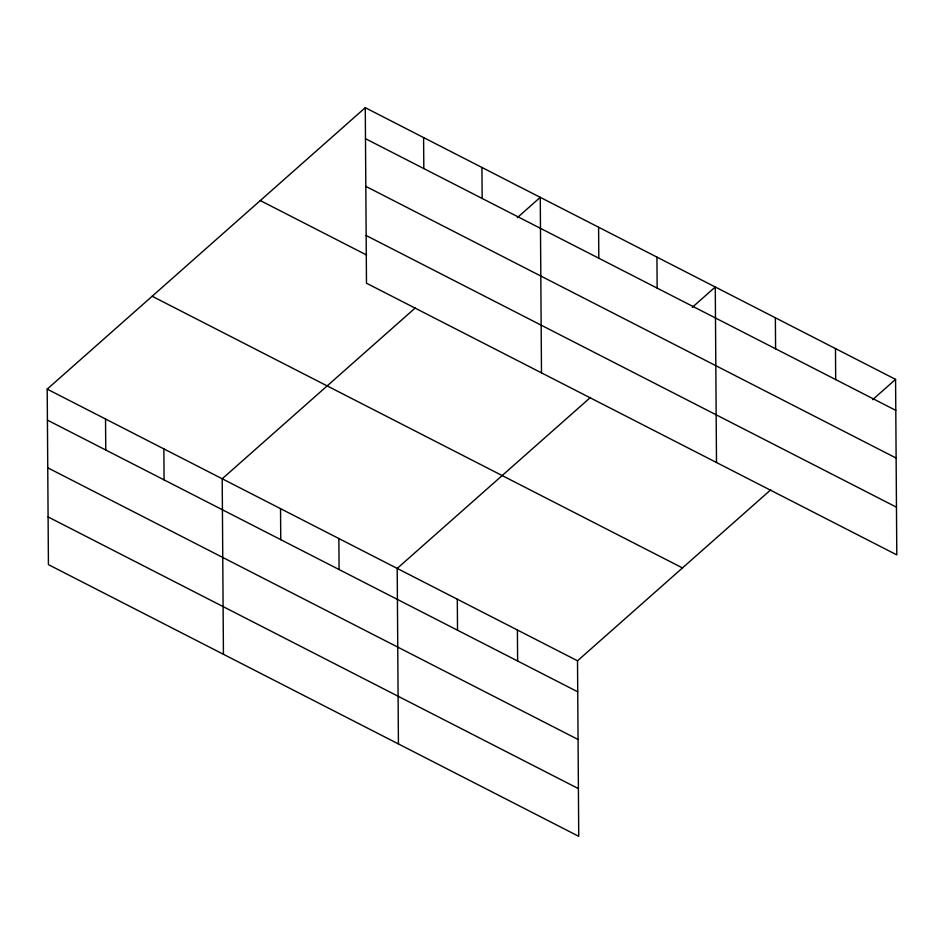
<?xml version="1.0" encoding="UTF-8"?>
<svg xmlns="http://www.w3.org/2000/svg" width="944" height="944" viewBox="0 0 944 944"><rect width="100%" height="100%" fill="white"/><g stroke="black" fill="none" stroke-linecap="round" stroke-linejoin="round"><path stroke-width="1.42" d="M770.752 489.818L577.516 660.8L578.731 836.313L48.427 564.63L47.2 389.117L365.269 107.687L895.573 379.37L896.8 554.883L366.484 283.2L365.269 107.687M415.443 307.791L222.206 478.773L223.433 654.286M517.312 217.663L540.263 197.343L541.49 372.856M590.448 397.448L397.2 568.43L398.427 743.943M692.306 307.319L715.269 287L716.496 462.513M872.61 399.69L895.573 379.37M365.481 138.685L895.785 410.369M365.812 186.369L896.127 458.052M366.154 235.504L896.47 507.188M260.308 200.565L366.602 255.022M152.161 296.251L682.477 567.934M47.2 389.117L577.516 660.8M47.412 420.115L577.728 691.799M47.755 467.799L578.058 739.482M48.097 516.934L578.401 788.618M835.475 348.584L835.688 379.571M775.366 317.798L775.59 348.784M656.93 257.122L657.154 288.109M598.602 227.233L598.815 258.219M517.406 630.014L517.619 661.001M481.936 167.466L482.148 198.452M457.309 599.228L457.521 630.214M423.596 137.576L423.821 168.563M338.872 538.54L339.085 569.539M280.533 508.663L280.757 539.649M163.867 448.884L164.079 479.882M105.539 419.006L105.752 449.993"/></g></svg>
